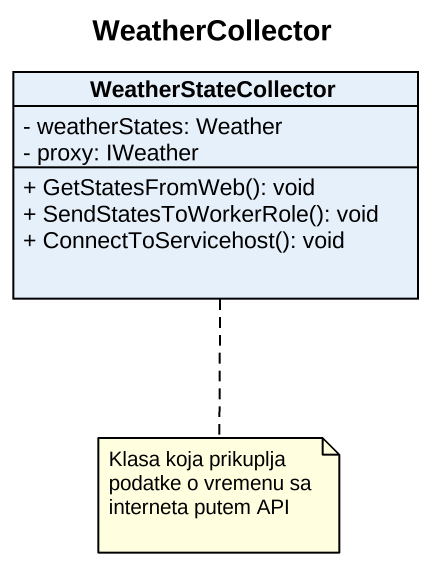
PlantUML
@startuml
title WeatherCollector
hide circle
hide empty members
skinparam classAttributeIconSize 0
class WeatherStateCollector {
  - weatherStates: Weather
  - proxy: IWeather
  + GetStatesFromWeb(): void
  + SendStatesToWorkerRole(): void
  + ConnectToServicehost(): void
}
note bottom of WeatherStateCollector : Klasa koja prikuplja podatke o vremenu sa interneta putem API
@enduml
